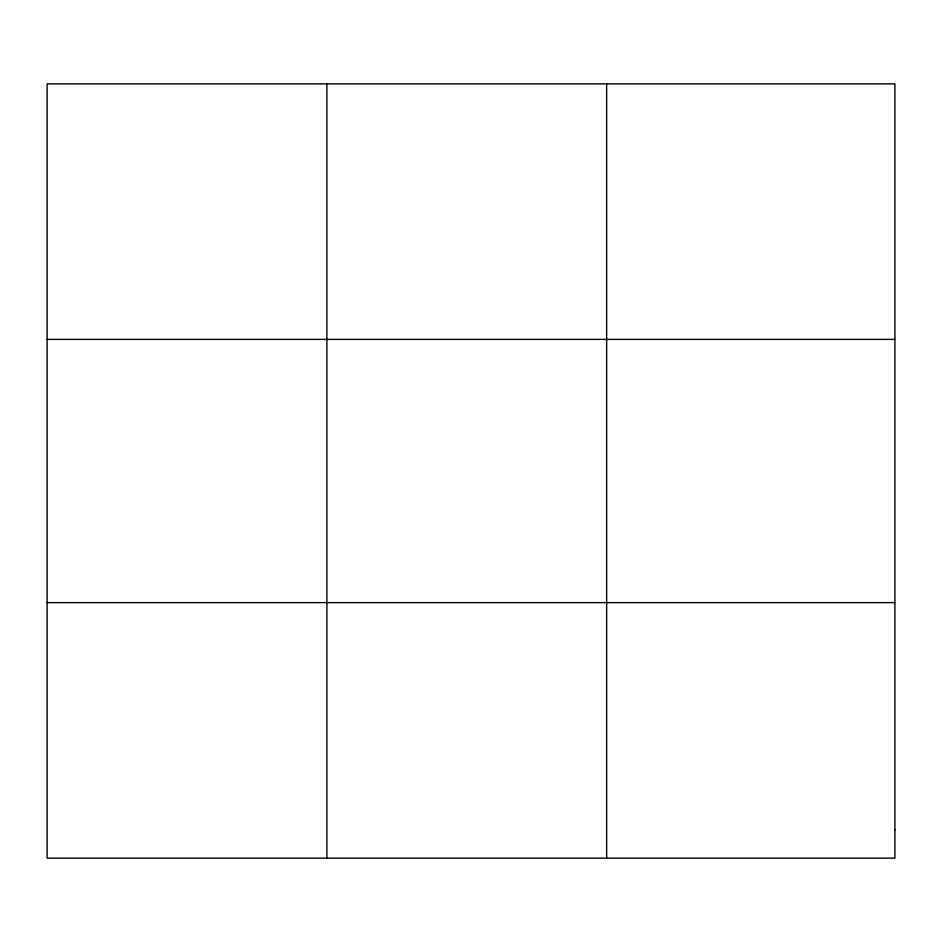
<?xml version="1.0" encoding="UTF-8"?>
<svg xmlns="http://www.w3.org/2000/svg" width="942" height="942" viewBox="0 0 942 942"><rect width="100%" height="100%" fill="white"/><g stroke="black" fill="none" stroke-linecap="round" stroke-linejoin="round"><path stroke-width="1.41" d="M326.874 83.873L326.874 858.127M606.648 83.873L606.648 858.127M47.1 339.379L894.9 339.379M47.1 602.621L894.9 602.621M894.9 829.737L894.9 858.127L47.1 858.127L47.1 83.873L894.9 83.873L894.9 829.737"/></g></svg>
